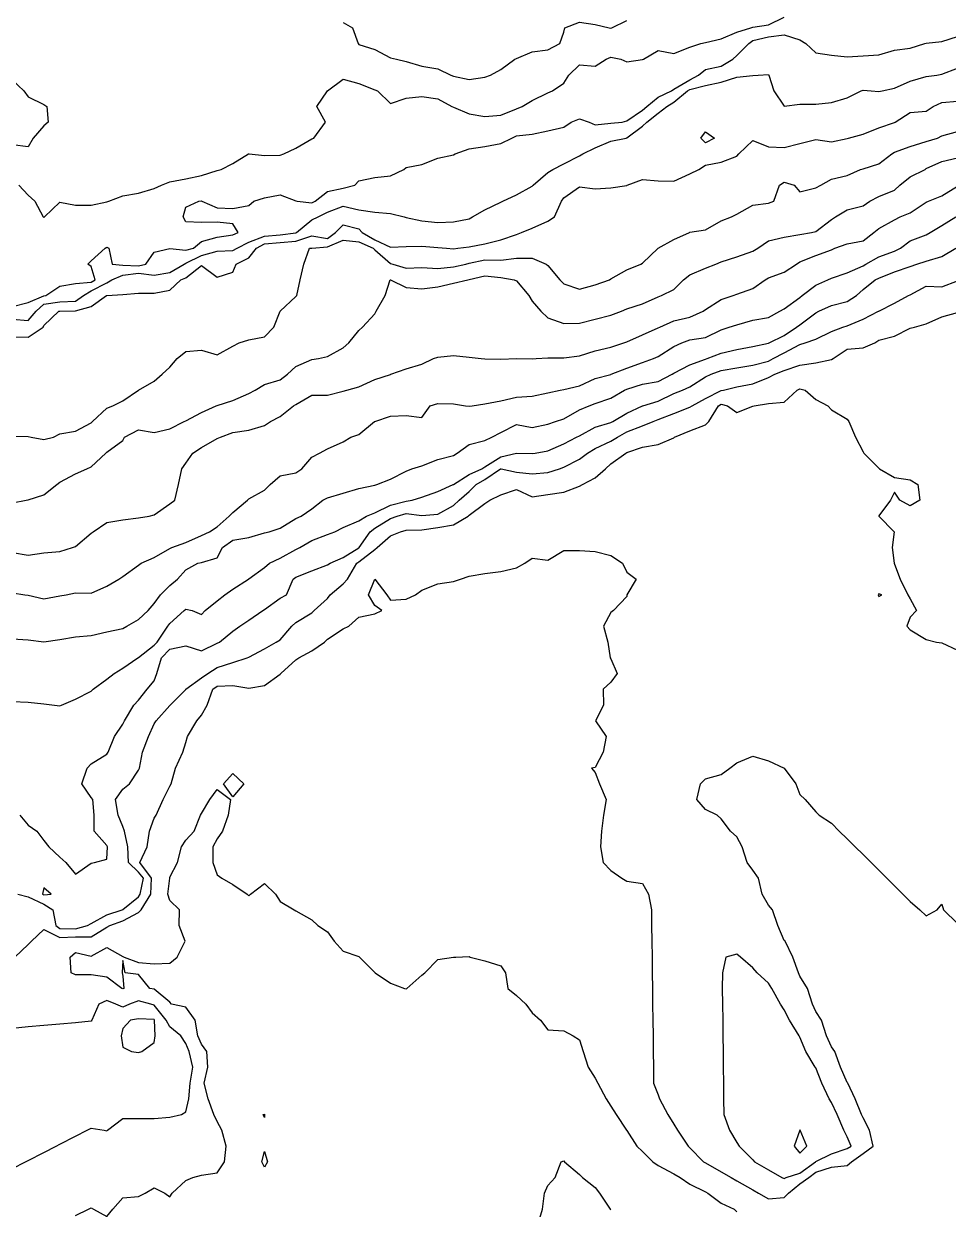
# Model space of a CAD drawing. Header units: metres. Extents: x 2681030 to 2681330, y 1246000 to 1246290.
# Drawn here: x 2681099.61 to 2681128.96, y 1246051.24 to 1246088.88 of the extents above; entities that cross this region are included whole.
import ezdxf

# ---------------------------------------------------------------- set-up
doc = ezdxf.new("R2010")
doc.units = ezdxf.units.M
doc.layers.add('BASIS_HOEHENLINIEN', color=8, linetype='Continuous')

msp = doc.modelspace()

# ---------------------------------------------------------------- linework, layer by layer
at = {"layer": 'BASIS_HOEHENLINIEN'}
for points in [[(2681099.456, 1246083.75, 438.5), (2681099.75, 1246083.442, 438.5), (2681099.961, 1246083.25, 438.5), (2681100.221, 1246082.75, 438.5), (2681100.25, 1246082.725, 438.5), (2681100.271, 1246082.75, 438.5), (2681100.75, 1246083.212, 438.5), (2681101.25, 1246083.119, 438.5), (2681101.75, 1246083.121, 438.5), (2681102.25, 1246083.23, 438.5), (2681102.307, 1246083.25, 438.5), (2681102.75, 1246083.421, 438.5), (2681103.25, 1246083.498, 438.5), (2681103.75, 1246083.646, 438.5), (2681103.984, 1246083.75, 438.5), (2681104.25, 1246083.866, 438.5), (2681104.75, 1246083.961, 438.5), (2681105.25, 1246084.061, 438.5), (2681105.75, 1246084.219, 438.5), (2681105.873, 1246084.25, 438.5), (2681106.25, 1246084.444, 438.5), (2681106.746, 1246084.75, 438.5), (2681106.75, 1246084.752, 438.5), (2681106.762, 1246084.75, 438.5), (2681107.25, 1246084.699, 438.5), (2681107.75, 1246084.704, 438.5), (2681107.869, 1246084.75, 438.5), (2681108.25, 1246084.933, 438.5), (2681108.75, 1246085.226, 438.5), (2681108.815, 1246085.25, 438.5), (2681109.193, 1246085.75, 438.5), (2681108.911, 1246086.25, 438.5), (2681109.25, 1246086.75, 438.5), (2681109.251, 1246086.75, 438.5), (2681109.75, 1246087.119, 438.5), (2681110.25, 1246086.978, 438.5), (2681110.75, 1246086.783, 438.5), (2681110.834, 1246086.75, 438.5), (2681111.25, 1246086.352, 438.5), (2681111.75, 1246086.522, 438.5), (2681112.25, 1246086.572, 438.5), (2681112.75, 1246086.493, 438.5), (2681113.201, 1246086.25, 438.5), (2681113.25, 1246086.229, 438.5), (2681113.75, 1246086.019, 438.5), (2681114.25, 1246085.931, 438.5), (2681114.75, 1246085.973, 438.5), (2681115.25, 1246086.178, 438.5), (2681115.429, 1246086.25, 438.5), (2681115.75, 1246086.442, 438.5), (2681116.25, 1246086.682, 438.5), (2681116.399, 1246086.75, 438.5), (2681116.75, 1246086.993, 438.5), (2681116.917, 1246087.25, 438.5), (2681117.25, 1246087.573, 438.5), (2681117.75, 1246087.53, 438.5), (2681118.092, 1246087.75, 438.5), (2681118.25, 1246087.823, 438.5), (2681118.568, 1246087.75, 438.5), (2681118.75, 1246087.669, 438.5), (2681119.25, 1246087.741, 438.5), (2681119.285, 1246087.75, 438.5), (2681119.75, 1246088.028, 438.5), (2681120.25, 1246087.935, 438.5), (2681120.75, 1246088.131, 438.5), (2681121.105, 1246088.25, 438.5), (2681121.25, 1246088.287, 438.5), (2681121.75, 1246088.397, 438.5), (2681122.25, 1246088.617, 438.5), (2681122.692, 1246088.75, 438.5), (2681122.75, 1246088.766, 438.5), (2681123.25, 1246088.843, 438.5), (2681123.75, 1246089.09, 438.5)], [(2681109.75, 1246088.92, 438), (2681110.049, 1246088.75, 438), (2681110.22, 1246088.25, 438), (2681110.25, 1246088.224, 438), (2681110.75, 1246088.063, 438), (2681111.25, 1246087.797, 438), (2681111.447, 1246087.75, 438), (2681111.75, 1246087.678, 438), (2681112.25, 1246087.529, 438), (2681112.75, 1246087.447, 438), (2681113.162, 1246087.25, 438), (2681113.25, 1246087.211, 438), (2681113.75, 1246087.112, 438), (2681114.25, 1246087.189, 438), (2681114.429, 1246087.25, 438), (2681114.75, 1246087.424, 438), (2681115.199, 1246087.75, 438), (2681115.25, 1246087.773, 438), (2681115.75, 1246087.987, 438), (2681116.25, 1246088.05, 438), (2681116.624, 1246088.25, 438), (2681116.75, 1246088.609, 438), (2681116.788, 1246088.75, 438), (2681117.25, 1246088.929, 438), (2681117.75, 1246088.854, 438), (2681118.192, 1246088.75, 438), (2681118.25, 1246088.735, 438), (2681118.281, 1246088.75, 438), (2681118.75, 1246088.986, 438)], [(2681099.25, 1246079.907, 439), (2681099.75, 1246080.028, 439), (2681100.25, 1246080.238, 439), (2681100.311, 1246080.25, 439), (2681100.75, 1246080.548, 439), (2681101.25, 1246080.634, 439), (2681101.75, 1246080.674, 439), (2681101.882, 1246080.75, 439), (2681101.75, 1246081.171, 439), (2681101.639, 1246081.25, 439), (2681101.75, 1246081.35, 439), (2681102.196, 1246081.75, 439), (2681102.25, 1246081.79, 439), (2681102.306, 1246081.75, 439), (2681102.413, 1246081.25, 439), (2681102.75, 1246081.211, 439), (2681103.25, 1246081.193, 439), (2681103.481, 1246081.25, 439), (2681103.75, 1246081.626, 439), (2681104.25, 1246081.741, 439), (2681104.75, 1246081.69, 439), (2681104.997, 1246081.75, 439), (2681105.25, 1246081.971, 439), (2681105.75, 1246082.103, 439), (2681106.25, 1246082.179, 439), (2681106.414, 1246082.25, 439), (2681106.25, 1246082.526, 439), (2681105.75, 1246082.581, 439), (2681105.25, 1246082.565, 439), (2681104.75, 1246082.586, 439), (2681104.67, 1246082.75, 439), (2681104.75, 1246083.061, 439), (2681105.168, 1246083.25, 439), (2681105.25, 1246083.253, 439), (2681105.266, 1246083.25, 439), (2681105.75, 1246083.033, 439), (2681106.25, 1246083.013, 439), (2681106.75, 1246083.111, 439), (2681106.912, 1246083.25, 439), (2681107.25, 1246083.355, 439), (2681107.75, 1246083.451, 439), (2681108.25, 1246083.257, 439), (2681108.286, 1246083.25, 439), (2681108.75, 1246083.194, 439), (2681108.856, 1246083.25, 439), (2681109.25, 1246083.553, 439), (2681109.75, 1246083.662, 439), (2681110.116, 1246083.75, 439), (2681110.25, 1246083.889, 439), (2681110.75, 1246083.996, 439), (2681111.25, 1246084.054, 439), (2681111.672, 1246084.25, 439), (2681111.75, 1246084.317, 439), (2681112.25, 1246084.408, 439), (2681112.75, 1246084.613, 439), (2681113.25, 1246084.719, 439), (2681113.301, 1246084.75, 439), (2681113.75, 1246084.912, 439), (2681114.25, 1246084.986, 439), (2681114.75, 1246085.078, 439), (2681115.105, 1246085.25, 439), (2681115.25, 1246085.316, 439), (2681115.75, 1246085.371, 439), (2681116.25, 1246085.484, 439), (2681116.75, 1246085.601, 439), (2681116.988, 1246085.75, 439), (2681117.25, 1246085.858, 439), (2681117.56, 1246085.75, 439), (2681117.75, 1246085.666, 439), (2681118.25, 1246085.721, 439), (2681118.607, 1246085.75, 439), (2681118.75, 1246085.796, 439), (2681119.25, 1246086.136, 439), (2681119.393, 1246086.25, 439), (2681119.75, 1246086.55, 439), (2681120.168, 1246086.75, 439), (2681120.25, 1246086.805, 439), (2681120.75, 1246087.095, 439), (2681121.031, 1246087.25, 439), (2681121.25, 1246087.429, 439), (2681121.75, 1246087.53, 439), (2681122.122, 1246087.75, 439), (2681122.25, 1246087.868, 439), (2681122.622, 1246088.25, 439), (2681122.75, 1246088.348, 439), (2681123.25, 1246088.466, 439), (2681123.75, 1246088.53, 439), (2681124.25, 1246088.374, 439), (2681124.437, 1246088.25, 439), (2681124.75, 1246087.956, 439), (2681125.25, 1246087.885, 439), (2681125.75, 1246087.834, 439), (2681126.25, 1246087.857, 439), (2681126.75, 1246087.891, 439), (2681127.25, 1246088.043, 439), (2681127.75, 1246088.101, 439), (2681128.21, 1246088.25, 439), (2681128.25, 1246088.264, 439), (2681128.75, 1246088.315, 439), (2681129.25, 1246088.472, 439)], [(2681099.25, 1246079.497, 439.5), (2681099.75, 1246079.455, 439.5), (2681100.001, 1246079.75, 439.5), (2681100.25, 1246079.972, 439.5), (2681100.75, 1246080.052, 439.5), (2681101.25, 1246080.073, 439.5), (2681101.507, 1246080.25, 439.5), (2681101.75, 1246080.4, 439.5), (2681102.25, 1246080.659, 439.5), (2681102.409, 1246080.75, 439.5), (2681102.75, 1246080.9, 439.5), (2681103.25, 1246080.96, 439.5), (2681103.75, 1246080.897, 439.5), (2681104.25, 1246080.978, 439.5), (2681104.705, 1246081.25, 439.5), (2681104.75, 1246081.282, 439.5), (2681105.25, 1246081.52, 439.5), (2681105.75, 1246081.659, 439.5), (2681106.25, 1246081.676, 439.5), (2681106.38, 1246081.75, 439.5), (2681106.75, 1246081.944, 439.5), (2681107.25, 1246082.14, 439.5), (2681107.75, 1246082.178, 439.5), (2681108.25, 1246082.242, 439.5), (2681108.27, 1246082.25, 439.5), (2681108.75, 1246082.658, 439.5), (2681108.952, 1246082.75, 439.5), (2681109.25, 1246082.893, 439.5), (2681109.75, 1246083.093, 439.5), (2681110.25, 1246082.968, 439.5), (2681110.75, 1246082.901, 439.5), (2681111.25, 1246082.853, 439.5), (2681111.688, 1246082.75, 439.5), (2681111.75, 1246082.724, 439.5), (2681112.25, 1246082.627, 439.5), (2681112.75, 1246082.566, 439.5), (2681113.25, 1246082.591, 439.5), (2681113.75, 1246082.688, 439.5), (2681113.857, 1246082.75, 439.5), (2681114.25, 1246082.974, 439.5), (2681114.75, 1246083.212, 439.5), (2681114.818, 1246083.25, 439.5), (2681115.25, 1246083.449, 439.5), (2681115.75, 1246083.718, 439.5), (2681115.776, 1246083.75, 439.5), (2681116.25, 1246084.157, 439.5), (2681116.402, 1246084.25, 439.5), (2681116.75, 1246084.436, 439.5), (2681117.25, 1246084.683, 439.5), (2681117.359, 1246084.75, 439.5), (2681117.75, 1246084.935, 439.5), (2681118.25, 1246085.154, 439.5), (2681118.735, 1246085.25, 439.5), (2681118.75, 1246085.253, 439.5), (2681119.25, 1246085.626, 439.5), (2681119.385, 1246085.75, 439.5), (2681119.75, 1246086.036, 439.5), (2681120.02, 1246086.25, 439.5), (2681120.25, 1246086.387, 439.5), (2681120.683, 1246086.75, 439.5), (2681120.75, 1246086.793, 439.5), (2681121.25, 1246086.918, 439.5), (2681121.75, 1246087.021, 439.5), (2681122.25, 1246087.184, 439.5), (2681122.75, 1246087.233, 439.5), (2681122.926, 1246087.25, 439.5), (2681123.25, 1246087.271, 439.5), (2681123.266, 1246087.25, 439.5), (2681123.415, 1246086.75, 439.5), (2681123.75, 1246086.262, 439.5), (2681124.25, 1246086.322, 439.5), (2681124.75, 1246086.326, 439.5), (2681125.25, 1246086.377, 439.5), (2681125.75, 1246086.527, 439.5), (2681126.187, 1246086.75, 439.5), (2681126.25, 1246086.768, 439.5), (2681126.504, 1246086.75, 439.5), (2681126.75, 1246086.726, 439.5), (2681126.863, 1246086.75, 439.5), (2681127.25, 1246086.836, 439.5), (2681127.75, 1246087.055, 439.5), (2681128.25, 1246087.2, 439.5), (2681128.59, 1246087.25, 439.5), (2681128.75, 1246087.278, 439.5), (2681129.25, 1246087.467, 439.5)], [(2681099.25, 1246087.085, 438.5), (2681099.616, 1246086.75, 438.5), (2681099.75, 1246086.561, 438.5), (2681100.25, 1246086.321, 438.5), (2681100.341, 1246086.25, 438.5), (2681100.38, 1246085.75, 438.5), (2681100.25, 1246085.638, 438.5), (2681099.907, 1246085.25, 438.5), (2681099.75, 1246084.973, 438.5), (2681099.25, 1246085.038, 438.5)], [(2681099.25, 1246078.942, 440), (2681099.75, 1246078.932, 440), (2681100.227, 1246079.25, 440), (2681100.25, 1246079.303, 440), (2681100.719, 1246079.75, 440), (2681100.75, 1246079.753, 440), (2681101.25, 1246079.767, 440), (2681101.75, 1246079.898, 440), (2681102.234, 1246080.25, 440), (2681102.25, 1246080.256, 440), (2681102.75, 1246080.283, 440), (2681103.25, 1246080.329, 440), (2681103.75, 1246080.322, 440), (2681104.25, 1246080.418, 440), (2681104.6, 1246080.75, 440), (2681104.75, 1246080.818, 440), (2681105.25, 1246081.201, 440), (2681105.75, 1246080.836, 440), (2681106.25, 1246080.993, 440), (2681106.35, 1246081.25, 440), (2681106.75, 1246081.448, 440), (2681106.994, 1246081.75, 440), (2681107.25, 1246081.893, 440), (2681107.75, 1246081.93, 440), (2681108.25, 1246081.981, 440), (2681108.75, 1246082.144, 440), (2681109.25, 1246082.063, 440), (2681109.503, 1246082.25, 440), (2681109.75, 1246082.496, 440), (2681110.25, 1246082.366, 440), (2681110.357, 1246082.25, 440), (2681110.75, 1246082.022, 440), (2681111.25, 1246081.79, 440), (2681111.75, 1246081.811, 440), (2681112.25, 1246081.82, 440), (2681112.75, 1246081.775, 440), (2681113.026, 1246081.75, 440), (2681113.25, 1246081.733, 440), (2681113.384, 1246081.75, 440), (2681113.75, 1246081.794, 440), (2681114.25, 1246081.897, 440), (2681114.75, 1246082.018, 440), (2681115.25, 1246082.185, 440), (2681115.412, 1246082.25, 440), (2681115.75, 1246082.392, 440), (2681116.25, 1246082.607, 440), (2681116.455, 1246082.75, 440), (2681116.681, 1246083.25, 440), (2681116.75, 1246083.355, 440), (2681117.25, 1246083.701, 440), (2681117.75, 1246083.635, 440), (2681118.25, 1246083.67, 440), (2681118.75, 1246083.746, 440), (2681118.764, 1246083.75, 440), (2681119.25, 1246083.937, 440), (2681119.75, 1246083.894, 440), (2681120.25, 1246083.88, 440), (2681120.75, 1246084.117, 440), (2681121.035, 1246084.25, 440), (2681121.25, 1246084.394, 440), (2681121.75, 1246084.484, 440), (2681122.25, 1246084.674, 440), (2681122.309, 1246084.75, 440), (2681122.75, 1246085.168, 440), (2681123.25, 1246084.97, 440), (2681123.75, 1246084.951, 440), (2681124.25, 1246085.08, 440), (2681124.75, 1246085.209, 440), (2681125.25, 1246085.131, 440), (2681125.75, 1246085.24, 440), (2681125.787, 1246085.25, 440), (2681126.25, 1246085.377, 440), (2681126.75, 1246085.573, 440), (2681127.25, 1246085.745, 440), (2681127.272, 1246085.75, 440), (2681127.75, 1246086.065, 440), (2681128.25, 1246086.1, 440), (2681128.476, 1246086.25, 440), (2681128.75, 1246086.384, 440), (2681129.25, 1246086.424, 440)], [(2681099.25, 1246075.79, 440.5), (2681099.75, 1246075.779, 440.5), (2681099.842, 1246075.75, 440.5), (2681100.25, 1246075.684, 440.5), (2681100.554, 1246075.75, 440.5), (2681100.75, 1246075.858, 440.5), (2681101.25, 1246075.949, 440.5), (2681101.75, 1246076.214, 440.5), (2681101.787, 1246076.25, 440.5), (2681102.25, 1246076.68, 440.5), (2681102.435, 1246076.75, 440.5), (2681102.75, 1246076.911, 440.5), (2681103.25, 1246077.246, 440.5), (2681103.257, 1246077.25, 440.5), (2681103.75, 1246077.533, 440.5), (2681104.007, 1246077.75, 440.5), (2681104.25, 1246077.98, 440.5), (2681104.477, 1246078.25, 440.5), (2681104.75, 1246078.472, 440.5), (2681105.25, 1246078.512, 440.5), (2681105.75, 1246078.37, 440.5), (2681106.25, 1246078.648, 440.5), (2681106.446, 1246078.75, 440.5), (2681106.75, 1246078.843, 440.5), (2681107.25, 1246078.938, 440.5), (2681107.543, 1246079.25, 440.5), (2681107.744, 1246079.75, 440.5), (2681107.75, 1246079.758, 440.5), (2681108.25, 1246080.217, 440.5), (2681108.275, 1246080.25, 440.5), (2681108.379, 1246080.75, 440.5), (2681108.498, 1246081.25, 440.5), (2681108.679, 1246081.75, 440.5), (2681108.75, 1246081.757, 440.5), (2681109.25, 1246081.796, 440.5), (2681109.75, 1246082.008, 440.5), (2681110.25, 1246081.955, 440.5), (2681110.706, 1246081.75, 440.5), (2681110.75, 1246081.704, 440.5), (2681111.25, 1246081.267, 440.5), (2681111.322, 1246081.25, 440.5), (2681111.75, 1246081.125, 440.5), (2681112.25, 1246081.142, 440.5), (2681112.75, 1246081.106, 440.5), (2681113.25, 1246081.158, 440.5), (2681113.639, 1246081.25, 440.5), (2681113.75, 1246081.276, 440.5), (2681114.25, 1246081.389, 440.5), (2681114.75, 1246081.378, 440.5), (2681115.25, 1246081.441, 440.5), (2681115.75, 1246081.442, 440.5), (2681116.188, 1246081.25, 440.5), (2681116.25, 1246081.207, 440.5), (2681116.627, 1246080.75, 440.5), (2681116.75, 1246080.623, 440.5), (2681117.25, 1246080.449, 440.5), (2681117.75, 1246080.591, 440.5), (2681118.199, 1246080.75, 440.5), (2681118.25, 1246080.776, 440.5), (2681118.75, 1246081.063, 440.5), (2681119.2, 1246081.25, 440.5), (2681119.25, 1246081.283, 440.5), (2681119.744, 1246081.75, 440.5), (2681119.75, 1246081.753, 440.5), (2681120.25, 1246082.033, 440.5), (2681120.741, 1246082.25, 440.5), (2681120.75, 1246082.262, 440.5), (2681121.25, 1246082.342, 440.5), (2681121.75, 1246082.627, 440.5), (2681122.076, 1246082.75, 440.5), (2681122.25, 1246082.836, 440.5), (2681122.75, 1246083.117, 440.5), (2681123.25, 1246083.186, 440.5), (2681123.42, 1246083.25, 440.5), (2681123.602, 1246083.75, 440.5), (2681123.75, 1246083.855, 440.5), (2681124.063, 1246083.75, 440.5), (2681124.25, 1246083.544, 440.5), (2681124.75, 1246083.672, 440.5), (2681124.912, 1246083.75, 440.5), (2681125.25, 1246083.944, 440.5), (2681125.75, 1246084.064, 440.5), (2681126.169, 1246084.25, 440.5), (2681126.25, 1246084.274, 440.5), (2681126.75, 1246084.435, 440.5), (2681127.167, 1246084.75, 440.5), (2681127.25, 1246084.801, 440.5), (2681127.75, 1246084.98, 440.5), (2681128.25, 1246085.143, 440.5), (2681128.616, 1246085.25, 440.5), (2681128.75, 1246085.318, 440.5), (2681129.25, 1246085.46, 440.5)], [(2681121.536, 1246085.25, 440), (2681121.25, 1246085.103, 440), (2681121.104, 1246085.25, 440), (2681121.25, 1246085.443, 440), (2681121.536, 1246085.25, 440)], [(2681099.25, 1246073.668, 441), (2681099.683, 1246073.75, 441), (2681099.75, 1246073.765, 441), (2681100.25, 1246073.924, 441), (2681100.655, 1246074.25, 441), (2681100.75, 1246074.33, 441), (2681101.25, 1246074.587, 441), (2681101.612, 1246074.75, 441), (2681101.75, 1246074.81, 441), (2681102.217, 1246075.25, 441), (2681102.25, 1246075.283, 441), (2681102.75, 1246075.648, 441), (2681102.811, 1246075.75, 441), (2681103.25, 1246075.986, 441), (2681103.75, 1246075.9, 441), (2681104.25, 1246076.018, 441), (2681104.699, 1246076.25, 441), (2681104.75, 1246076.275, 441), (2681105.25, 1246076.535, 441), (2681105.715, 1246076.75, 441), (2681105.75, 1246076.763, 441), (2681106.25, 1246076.919, 441), (2681106.75, 1246077.143, 441), (2681106.952, 1246077.25, 441), (2681107.25, 1246077.422, 441), (2681107.75, 1246077.578, 441), (2681107.978, 1246077.75, 441), (2681108.25, 1246077.999, 441), (2681108.75, 1246078.221, 441), (2681108.966, 1246078.25, 441), (2681109.25, 1246078.311, 441), (2681109.75, 1246078.595, 441), (2681109.929, 1246078.75, 441), (2681110.25, 1246079.138, 441), (2681110.366, 1246079.25, 441), (2681110.75, 1246079.667, 441), (2681110.798, 1246079.75, 441), (2681111.086, 1246080.25, 441), (2681111.244, 1246080.75, 441), (2681111.25, 1246080.751, 441), (2681111.252, 1246080.75, 441), (2681111.75, 1246080.501, 441), (2681112.25, 1246080.464, 441), (2681112.75, 1246080.524, 441), (2681113.25, 1246080.639, 441), (2681113.702, 1246080.75, 441), (2681113.75, 1246080.761, 441), (2681114.25, 1246080.879, 441), (2681114.75, 1246080.824, 441), (2681115.172, 1246080.75, 441), (2681115.25, 1246080.713, 441), (2681115.639, 1246080.25, 441), (2681115.75, 1246080.074, 441), (2681116.019, 1246079.75, 441), (2681116.25, 1246079.541, 441), (2681116.75, 1246079.358, 441), (2681117.25, 1246079.378, 441), (2681117.75, 1246079.501, 441), (2681118.25, 1246079.633, 441), (2681118.584, 1246079.75, 441), (2681118.75, 1246079.825, 441), (2681119.25, 1246079.989, 441), (2681119.75, 1246080.213, 441), (2681119.854, 1246080.25, 441), (2681120.25, 1246080.446, 441), (2681120.554, 1246080.75, 441), (2681120.75, 1246080.911, 441), (2681121.25, 1246081.118, 441), (2681121.58, 1246081.25, 441), (2681121.75, 1246081.324, 441), (2681122.25, 1246081.475, 441), (2681122.75, 1246081.662, 441), (2681122.91, 1246081.75, 441), (2681123.25, 1246081.987, 441), (2681123.75, 1246082.1, 441), (2681124.25, 1246082.186, 441), (2681124.62, 1246082.25, 441), (2681124.75, 1246082.284, 441), (2681125.25, 1246082.667, 441), (2681125.38, 1246082.75, 441), (2681125.75, 1246082.972, 441), (2681126.25, 1246083.1, 441), (2681126.466, 1246083.25, 441), (2681126.75, 1246083.391, 441), (2681127.25, 1246083.591, 441), (2681127.423, 1246083.75, 441), (2681127.75, 1246084.018, 441), (2681128.22, 1246084.25, 441), (2681128.25, 1246084.282, 441), (2681128.75, 1246084.508, 441), (2681129.25, 1246084.627, 441)], [(2681099.25, 1246072.088, 441.5), (2681099.75, 1246072.006, 441.5), (2681100.25, 1246072.079, 441.5), (2681100.75, 1246072.122, 441.5), (2681101.155, 1246072.25, 441.5), (2681101.25, 1246072.288, 441.5), (2681101.75, 1246072.705, 441.5), (2681101.818, 1246072.75, 441.5), (2681102.25, 1246073.047, 441.5), (2681102.75, 1246073.127, 441.5), (2681103.25, 1246073.192, 441.5), (2681103.595, 1246073.25, 441.5), (2681103.75, 1246073.29, 441.5), (2681104.25, 1246073.64, 441.5), (2681104.401, 1246073.75, 441.5), (2681104.523, 1246074.25, 441.5), (2681104.628, 1246074.75, 441.5), (2681104.75, 1246074.927, 441.5), (2681104.974, 1246075.25, 441.5), (2681105.25, 1246075.429, 441.5), (2681105.75, 1246075.707, 441.5), (2681105.857, 1246075.75, 441.5), (2681106.25, 1246075.901, 441.5), (2681106.75, 1246075.976, 441.5), (2681107.25, 1246076.12, 441.5), (2681107.445, 1246076.25, 441.5), (2681107.75, 1246076.408, 441.5), (2681108.176, 1246076.75, 441.5), (2681108.25, 1246076.792, 441.5), (2681108.75, 1246077.086, 441.5), (2681109.25, 1246077.086, 441.5), (2681109.75, 1246077.219, 441.5), (2681109.866, 1246077.25, 441.5), (2681110.25, 1246077.348, 441.5), (2681110.75, 1246077.586, 441.5), (2681111.25, 1246077.748, 441.5), (2681111.259, 1246077.75, 441.5), (2681111.75, 1246077.919, 441.5), (2681112.25, 1246078.074, 441.5), (2681112.616, 1246078.25, 441.5), (2681112.75, 1246078.297, 441.5), (2681113.25, 1246078.352, 441.5), (2681113.75, 1246078.296, 441.5), (2681114.131, 1246078.25, 441.5), (2681114.25, 1246078.239, 441.5), (2681114.75, 1246078.23, 441.5), (2681115.25, 1246078.249, 441.5), (2681115.75, 1246078.239, 441.5), (2681115.878, 1246078.25, 441.5), (2681116.25, 1246078.277, 441.5), (2681116.75, 1246078.272, 441.5), (2681117.25, 1246078.338, 441.5), (2681117.75, 1246078.495, 441.5), (2681118.25, 1246078.612, 441.5), (2681118.661, 1246078.75, 441.5), (2681118.75, 1246078.783, 441.5), (2681119.25, 1246079, 441.5), (2681119.75, 1246079.226, 441.5), (2681119.803, 1246079.25, 441.5), (2681120.25, 1246079.446, 441.5), (2681120.75, 1246079.568, 441.5), (2681121.176, 1246079.75, 441.5), (2681121.25, 1246079.806, 441.5), (2681121.75, 1246080.126, 441.5), (2681122.127, 1246080.25, 441.5), (2681122.25, 1246080.299, 441.5), (2681122.75, 1246080.474, 441.5), (2681123.142, 1246080.75, 441.5), (2681123.25, 1246080.811, 441.5), (2681123.75, 1246080.993, 441.5), (2681124.138, 1246081.25, 441.5), (2681124.25, 1246081.318, 441.5), (2681124.75, 1246081.52, 441.5), (2681125.25, 1246081.706, 441.5), (2681125.357, 1246081.75, 441.5), (2681125.75, 1246081.889, 441.5), (2681126.25, 1246081.987, 441.5), (2681126.592, 1246082.25, 441.5), (2681126.75, 1246082.377, 441.5), (2681127.25, 1246082.659, 441.5), (2681127.427, 1246082.75, 441.5), (2681127.75, 1246082.875, 441.5), (2681128.25, 1246083.212, 441.5), (2681128.327, 1246083.25, 441.5), (2681128.75, 1246083.419, 441.5), (2681129.25, 1246083.725, 441.5)], [(2681099.25, 1246070.814, 442), (2681099.643, 1246070.75, 442), (2681099.75, 1246070.735, 442), (2681100.25, 1246070.62, 442), (2681100.75, 1246070.712, 442), (2681100.956, 1246070.75, 442), (2681101.25, 1246070.813, 442), (2681101.75, 1246070.802, 442), (2681102.25, 1246071.023, 442), (2681102.63, 1246071.25, 442), (2681102.75, 1246071.328, 442), (2681103.25, 1246071.695, 442), (2681103.341, 1246071.75, 442), (2681103.75, 1246071.936, 442), (2681104.25, 1246072.222, 442), (2681104.314, 1246072.25, 442), (2681104.75, 1246072.411, 442), (2681105.25, 1246072.629, 442), (2681105.506, 1246072.75, 442), (2681105.75, 1246072.912, 442), (2681106.13, 1246073.25, 442), (2681106.25, 1246073.361, 442), (2681106.713, 1246073.75, 442), (2681106.75, 1246073.799, 442), (2681107.25, 1246074.071, 442), (2681107.431, 1246074.25, 442), (2681107.75, 1246074.527, 442), (2681108.25, 1246074.625, 442), (2681108.439, 1246074.75, 442), (2681108.75, 1246075.116, 442), (2681108.996, 1246075.25, 442), (2681109.25, 1246075.388, 442), (2681109.75, 1246075.609, 442), (2681109.995, 1246075.75, 442), (2681110.25, 1246075.844, 442), (2681110.744, 1246076.25, 442), (2681110.75, 1246076.255, 442), (2681111.25, 1246076.419, 442), (2681111.75, 1246076.445, 442), (2681112.25, 1246076.375, 442), (2681112.513, 1246076.75, 442), (2681112.75, 1246076.824, 442), (2681113.25, 1246076.815, 442), (2681113.635, 1246076.75, 442), (2681113.75, 1246076.734, 442), (2681113.84, 1246076.75, 442), (2681114.25, 1246076.818, 442), (2681114.75, 1246076.908, 442), (2681115.25, 1246077.029, 442), (2681115.75, 1246077.056, 442), (2681116.25, 1246077.159, 442), (2681116.639, 1246077.25, 442), (2681116.75, 1246077.272, 442), (2681117.25, 1246077.385, 442), (2681117.75, 1246077.614, 442), (2681118.25, 1246077.746, 442), (2681118.261, 1246077.75, 442), (2681118.75, 1246077.949, 442), (2681119.25, 1246078.123, 442), (2681119.603, 1246078.25, 442), (2681119.75, 1246078.318, 442), (2681120.25, 1246078.634, 442), (2681120.496, 1246078.75, 442), (2681120.75, 1246078.846, 442), (2681121.25, 1246078.918, 442), (2681121.75, 1246079.165, 442), (2681122.005, 1246079.25, 442), (2681122.25, 1246079.321, 442), (2681122.75, 1246079.472, 442), (2681123.25, 1246079.557, 442), (2681123.607, 1246079.75, 442), (2681123.75, 1246079.834, 442), (2681124.25, 1246080.186, 442), (2681124.32, 1246080.25, 442), (2681124.75, 1246080.577, 442), (2681125.13, 1246080.75, 442), (2681125.25, 1246080.801, 442), (2681125.75, 1246080.968, 442), (2681126.25, 1246081.199, 442), (2681126.345, 1246081.25, 442), (2681126.75, 1246081.48, 442), (2681127.25, 1246081.66, 442), (2681127.435, 1246081.75, 442), (2681127.75, 1246081.984, 442), (2681128.25, 1246082.178, 442), (2681128.387, 1246082.25, 442), (2681128.75, 1246082.471, 442), (2681129.193, 1246082.75, 442)], [(2681099.25, 1246069.355, 442.5), (2681099.75, 1246069.323, 442.5), (2681100.25, 1246069.255, 442.5), (2681100.75, 1246069.329, 442.5), (2681101.25, 1246069.42, 442.5), (2681101.75, 1246069.458, 442.5), (2681102.25, 1246069.579, 442.5), (2681102.75, 1246069.677, 442.5), (2681102.884, 1246069.75, 442.5), (2681103.25, 1246069.971, 442.5), (2681103.56, 1246070.25, 442.5), (2681103.75, 1246070.476, 442.5), (2681103.948, 1246070.75, 442.5), (2681104.25, 1246071.05, 442.5), (2681104.493, 1246071.25, 442.5), (2681104.75, 1246071.54, 442.5), (2681105.135, 1246071.75, 442.5), (2681105.25, 1246071.776, 442.5), (2681105.75, 1246071.925, 442.5), (2681105.92, 1246072.25, 442.5), (2681106.25, 1246072.481, 442.5), (2681106.75, 1246072.57, 442.5), (2681107.25, 1246072.713, 442.5), (2681107.4, 1246072.75, 442.5), (2681107.75, 1246072.866, 442.5), (2681108.25, 1246073.172, 442.5), (2681108.414, 1246073.25, 442.5), (2681108.75, 1246073.481, 442.5), (2681109.102, 1246073.75, 442.5), (2681109.25, 1246073.831, 442.5), (2681109.75, 1246073.981, 442.5), (2681110.25, 1246074.127, 442.5), (2681110.75, 1246074.23, 442.5), (2681110.816, 1246074.25, 442.5), (2681111.25, 1246074.421, 442.5), (2681111.75, 1246074.678, 442.5), (2681111.933, 1246074.75, 442.5), (2681112.25, 1246074.847, 442.5), (2681112.75, 1246075.042, 442.5), (2681113.25, 1246075.173, 442.5), (2681113.366, 1246075.25, 442.5), (2681113.75, 1246075.526, 442.5), (2681114.25, 1246075.645, 442.5), (2681114.466, 1246075.75, 442.5), (2681114.75, 1246075.903, 442.5), (2681115.25, 1246076.158, 442.5), (2681115.75, 1246076.057, 442.5), (2681116.25, 1246076.169, 442.5), (2681116.49, 1246076.25, 442.5), (2681116.75, 1246076.333, 442.5), (2681117.25, 1246076.618, 442.5), (2681117.559, 1246076.75, 442.5), (2681117.75, 1246076.825, 442.5), (2681118.25, 1246076.991, 442.5), (2681118.683, 1246077.25, 442.5), (2681118.75, 1246077.282, 442.5), (2681119.25, 1246077.438, 442.5), (2681119.75, 1246077.519, 442.5), (2681120.193, 1246077.75, 442.5), (2681120.25, 1246077.782, 442.5), (2681120.75, 1246078.055, 442.5), (2681121.25, 1246078.229, 442.5), (2681121.306, 1246078.25, 442.5), (2681121.75, 1246078.422, 442.5), (2681122.25, 1246078.533, 442.5), (2681122.75, 1246078.629, 442.5), (2681123.25, 1246078.743, 442.5), (2681123.269, 1246078.75, 442.5), (2681123.75, 1246078.98, 442.5), (2681124.139, 1246079.25, 442.5), (2681124.25, 1246079.325, 442.5), (2681124.75, 1246079.7, 442.5), (2681124.851, 1246079.75, 442.5), (2681125.25, 1246079.938, 442.5), (2681125.75, 1246080.064, 442.5), (2681126.044, 1246080.25, 442.5), (2681126.25, 1246080.438, 442.5), (2681126.64, 1246080.75, 442.5), (2681126.75, 1246080.801, 442.5), (2681127.25, 1246081.004, 442.5), (2681127.75, 1246081.175, 442.5), (2681127.956, 1246081.25, 442.5), (2681128.25, 1246081.342, 442.5), (2681128.75, 1246081.489, 442.5), (2681129.194, 1246081.75, 442.5)], [(2681099.25, 1246067.363, 443), (2681099.75, 1246067.341, 443), (2681100.25, 1246067.292, 443), (2681100.59, 1246067.25, 443), (2681100.75, 1246067.226, 443), (2681100.809, 1246067.25, 443), (2681101.25, 1246067.436, 443), (2681101.75, 1246067.687, 443), (2681101.81, 1246067.75, 443), (2681102.25, 1246068.076, 443), (2681102.476, 1246068.25, 443), (2681102.75, 1246068.423, 443), (2681103.227, 1246068.75, 443), (2681103.25, 1246068.763, 443), (2681103.75, 1246069.154, 443), (2681103.841, 1246069.25, 443), (2681104.184, 1246069.75, 443), (2681104.25, 1246069.837, 443), (2681104.7, 1246070.25, 443), (2681104.75, 1246070.292, 443), (2681104.959, 1246070.25, 443), (2681105.25, 1246070.121, 443), (2681105.369, 1246070.25, 443), (2681105.75, 1246070.555, 443), (2681105.992, 1246070.75, 443), (2681106.25, 1246070.933, 443), (2681106.746, 1246071.25, 443), (2681106.75, 1246071.253, 443), (2681107.25, 1246071.616, 443), (2681107.415, 1246071.75, 443), (2681107.75, 1246071.908, 443), (2681108.25, 1246072.192, 443), (2681108.369, 1246072.25, 443), (2681108.75, 1246072.477, 443), (2681109.25, 1246072.661, 443), (2681109.489, 1246072.75, 443), (2681109.75, 1246072.888, 443), (2681110.25, 1246073.097, 443), (2681110.492, 1246073.25, 443), (2681110.75, 1246073.351, 443), (2681111.25, 1246073.592, 443), (2681111.75, 1246073.722, 443), (2681111.937, 1246073.75, 443), (2681112.25, 1246073.848, 443), (2681112.75, 1246074.034, 443), (2681113.242, 1246074.25, 443), (2681113.25, 1246074.253, 443), (2681113.75, 1246074.567, 443), (2681114.148, 1246074.75, 443), (2681114.25, 1246074.816, 443), (2681114.75, 1246075.13, 443), (2681115.25, 1246075.247, 443), (2681115.75, 1246075.237, 443), (2681115.843, 1246075.25, 443), (2681116.25, 1246075.319, 443), (2681116.75, 1246075.541, 443), (2681117.151, 1246075.75, 443), (2681117.25, 1246075.801, 443), (2681117.75, 1246076.071, 443), (2681118.25, 1246076.219, 443), (2681118.307, 1246076.25, 443), (2681118.75, 1246076.519, 443), (2681119.25, 1246076.746, 443), (2681119.261, 1246076.75, 443), (2681119.75, 1246076.9, 443), (2681120.25, 1246077.137, 443), (2681120.523, 1246077.25, 443), (2681120.75, 1246077.353, 443), (2681121.25, 1246077.665, 443), (2681121.431, 1246077.75, 443), (2681121.75, 1246077.866, 443), (2681122.25, 1246077.954, 443), (2681122.75, 1246078.039, 443), (2681123.25, 1246078.165, 443), (2681123.4, 1246078.25, 443), (2681123.75, 1246078.435, 443), (2681124.25, 1246078.699, 443), (2681124.416, 1246078.75, 443), (2681124.75, 1246078.865, 443), (2681125.25, 1246079.109, 443), (2681125.608, 1246079.25, 443), (2681125.75, 1246079.294, 443), (2681126.25, 1246079.498, 443), (2681126.746, 1246079.75, 443), (2681126.75, 1246079.752, 443), (2681127.25, 1246080.009, 443), (2681127.696, 1246080.25, 443), (2681127.75, 1246080.272, 443), (2681128.25, 1246080.549, 443), (2681128.75, 1246080.527, 443), (2681129.25, 1246080.72, 443)], [(2681099.483, 1246063.75, 443.5), (2681099.75, 1246063.434, 443.5), (2681100.03, 1246063.25, 443.5), (2681100.25, 1246062.946, 443.5), (2681100.409, 1246062.75, 443.5), (2681100.75, 1246062.421, 443.5), (2681100.949, 1246062.25, 443.5), (2681101.25, 1246061.879, 443.5), (2681101.75, 1246062.23, 443.5), (2681101.852, 1246062.25, 443.5), (2681102.25, 1246062.357, 443.5), (2681102.266, 1246062.75, 443.5), (2681102.25, 1246062.786, 443.5), (2681101.846, 1246063.25, 443.5), (2681101.84, 1246063.75, 443.5), (2681101.802, 1246064.25, 443.5), (2681101.75, 1246064.315, 443.5), (2681101.45, 1246064.75, 443.5), (2681101.628, 1246065.25, 443.5), (2681101.75, 1246065.386, 443.5), (2681102.25, 1246065.695, 443.5), (2681102.294, 1246065.75, 443.5), (2681102.489, 1246066.25, 443.5), (2681102.75, 1246066.647, 443.5), (2681102.81, 1246066.75, 443.5), (2681103.109, 1246067.25, 443.5), (2681103.25, 1246067.407, 443.5), (2681103.528, 1246067.75, 443.5), (2681103.75, 1246068.019, 443.5), (2681103.837, 1246068.25, 443.5), (2681103.986, 1246068.75, 443.5), (2681104.25, 1246069.028, 443.5), (2681104.75, 1246069.128, 443.5), (2681105.25, 1246068.97, 443.5), (2681105.75, 1246069.215, 443.5), (2681105.821, 1246069.25, 443.5), (2681106.25, 1246069.599, 443.5), (2681106.473, 1246069.75, 443.5), (2681106.75, 1246069.948, 443.5), (2681107.197, 1246070.25, 443.5), (2681107.25, 1246070.283, 443.5), (2681107.75, 1246070.643, 443.5), (2681107.954, 1246070.75, 443.5), (2681108.165, 1246071.25, 443.5), (2681108.25, 1246071.315, 443.5), (2681108.75, 1246071.513, 443.5), (2681109.25, 1246071.703, 443.5), (2681109.34, 1246071.75, 443.5), (2681109.75, 1246071.931, 443.5), (2681110.25, 1246072.245, 443.5), (2681110.256, 1246072.25, 443.5), (2681110.609, 1246072.75, 443.5), (2681110.75, 1246072.87, 443.5), (2681111.25, 1246073.17, 443.5), (2681111.465, 1246073.25, 443.5), (2681111.75, 1246073.333, 443.5), (2681112.25, 1246073.271, 443.5), (2681112.75, 1246073.311, 443.5), (2681113.25, 1246073.59, 443.5), (2681113.426, 1246073.75, 443.5), (2681113.75, 1246074.031, 443.5), (2681113.976, 1246074.25, 443.5), (2681114.25, 1246074.408, 443.5), (2681114.747, 1246074.75, 443.5), (2681114.75, 1246074.752, 443.5), (2681114.762, 1246074.75, 443.5), (2681115.25, 1246074.644, 443.5), (2681115.75, 1246074.59, 443.5), (2681116.25, 1246074.628, 443.5), (2681116.611, 1246074.75, 443.5), (2681116.75, 1246074.797, 443.5), (2681117.25, 1246075.058, 443.5), (2681117.51, 1246075.25, 443.5), (2681117.75, 1246075.399, 443.5), (2681118.25, 1246075.626, 443.5), (2681118.456, 1246075.75, 443.5), (2681118.75, 1246075.926, 443.5), (2681119.25, 1246076.116, 443.5), (2681119.589, 1246076.25, 443.5), (2681119.75, 1246076.311, 443.5), (2681120.25, 1246076.501, 443.5), (2681120.75, 1246076.704, 443.5), (2681120.828, 1246076.75, 443.5), (2681121.25, 1246076.978, 443.5), (2681121.75, 1246077.239, 443.5), (2681121.821, 1246077.25, 443.5), (2681122.25, 1246077.352, 443.5), (2681122.75, 1246077.449, 443.5), (2681123.25, 1246077.651, 443.5), (2681123.452, 1246077.75, 443.5), (2681123.75, 1246077.875, 443.5), (2681124.25, 1246078.04, 443.5), (2681124.75, 1246078.113, 443.5), (2681125.25, 1246078.222, 443.5), (2681125.3, 1246078.25, 443.5), (2681125.75, 1246078.551, 443.5), (2681126.25, 1246078.595, 443.5), (2681126.622, 1246078.75, 443.5), (2681126.75, 1246078.832, 443.5), (2681127.25, 1246078.963, 443.5), (2681127.75, 1246079.219, 443.5), (2681127.884, 1246079.25, 443.5), (2681128.25, 1246079.349, 443.5), (2681128.75, 1246079.579, 443.5), (2681129.25, 1246079.71, 443.5)], [(2681099.425, 1246061.25, 444), (2681099.75, 1246061.162, 444), (2681100.25, 1246060.933, 444), (2681100.532, 1246060.75, 444), (2681100.624, 1246060.25, 444), (2681100.75, 1246060.158, 444), (2681101.25, 1246060.147, 444), (2681101.634, 1246060.25, 444), (2681101.75, 1246060.316, 444), (2681102.25, 1246060.585, 444), (2681102.736, 1246060.75, 444), (2681102.75, 1246060.757, 444), (2681103.25, 1246061.161, 444), (2681103.31, 1246061.25, 444), (2681103.407, 1246061.75, 444), (2681103.25, 1246061.947, 444), (2681102.931, 1246062.25, 444), (2681102.91, 1246062.75, 444), (2681102.808, 1246063.25, 444), (2681102.75, 1246063.391, 444), (2681102.61, 1246063.75, 444), (2681102.527, 1246064.25, 444), (2681102.75, 1246064.574, 444), (2681102.967, 1246064.75, 444), (2681103.25, 1246065.178, 444), (2681103.285, 1246065.25, 444), (2681103.384, 1246065.75, 444), (2681103.568, 1246066.25, 444), (2681103.75, 1246066.658, 444), (2681103.81, 1246066.75, 444), (2681104.25, 1246067.237, 444), (2681104.261, 1246067.25, 444), (2681104.75, 1246067.746, 444), (2681104.754, 1246067.75, 444), (2681105.25, 1246068.111, 444), (2681105.458, 1246068.25, 444), (2681105.75, 1246068.44, 444), (2681106.25, 1246068.604, 444), (2681106.701, 1246068.75, 444), (2681106.75, 1246068.773, 444), (2681107.25, 1246069.033, 444), (2681107.618, 1246069.25, 444), (2681107.75, 1246069.325, 444), (2681108.124, 1246069.75, 444), (2681108.25, 1246069.868, 444), (2681108.75, 1246070.179, 444), (2681108.826, 1246070.25, 444), (2681109.25, 1246070.628, 444), (2681109.341, 1246070.75, 444), (2681109.75, 1246071.095, 444), (2681109.883, 1246071.25, 444), (2681110.187, 1246071.75, 444), (2681110.25, 1246071.801, 444), (2681110.75, 1246072.186, 444), (2681110.823, 1246072.25, 444), (2681111.25, 1246072.62, 444), (2681111.573, 1246072.75, 444), (2681111.75, 1246072.799, 444), (2681112.25, 1246072.81, 444), (2681112.75, 1246072.888, 444), (2681113.25, 1246072.971, 444), (2681113.721, 1246073.25, 444), (2681113.75, 1246073.276, 444), (2681114.25, 1246073.644, 444), (2681114.401, 1246073.75, 444), (2681114.75, 1246073.924, 444), (2681115.25, 1246074.091, 444), (2681115.75, 1246073.86, 444), (2681116.25, 1246073.933, 444), (2681116.75, 1246074.007, 444), (2681117.25, 1246074.201, 444), (2681117.345, 1246074.25, 444), (2681117.75, 1246074.464, 444), (2681118.072, 1246074.75, 444), (2681118.25, 1246074.909, 444), (2681118.722, 1246075.25, 444), (2681118.75, 1246075.263, 444), (2681119.25, 1246075.437, 444), (2681119.75, 1246075.526, 444), (2681120.25, 1246075.737, 444), (2681120.269, 1246075.75, 444), (2681120.75, 1246075.955, 444), (2681121.25, 1246076.145, 444), (2681121.357, 1246076.25, 444), (2681121.665, 1246076.75, 444), (2681121.75, 1246076.807, 444), (2681121.951, 1246076.75, 444), (2681122.25, 1246076.539, 444), (2681122.75, 1246076.736, 444), (2681122.797, 1246076.75, 444), (2681123.25, 1246076.82, 444), (2681123.75, 1246076.865, 444), (2681124.161, 1246077.25, 444), (2681124.25, 1246077.288, 444), (2681124.414, 1246077.25, 444), (2681124.75, 1246076.95, 444), (2681125.134, 1246076.75, 444), (2681125.25, 1246076.621, 444), (2681125.75, 1246076.33, 444), (2681125.798, 1246076.25, 444), (2681126.014, 1246075.75, 444), (2681126.25, 1246075.288, 444), (2681126.28, 1246075.25, 444), (2681126.75, 1246074.769, 444), (2681126.778, 1246074.75, 444), (2681127.25, 1246074.474, 444), (2681127.75, 1246074.397, 444), (2681127.986, 1246074.25, 444), (2681128.054, 1246073.75, 444), (2681127.75, 1246073.576, 444), (2681127.414, 1246073.75, 444), (2681127.25, 1246074.007, 444), (2681127.122, 1246073.75, 444), (2681126.75, 1246073.253, 444), (2681126.748, 1246073.25, 444), (2681126.75, 1246073.247, 444), (2681127.234, 1246072.75, 444), (2681127.177, 1246072.25, 444), (2681127.24, 1246071.75, 444), (2681127.25, 1246071.725, 444), (2681127.43, 1246071.25, 444), (2681127.672, 1246070.75, 444), (2681127.75, 1246070.625, 444), (2681127.943, 1246070.25, 444), (2681127.75, 1246070.044, 444), (2681127.645, 1246069.75, 444), (2681127.75, 1246069.638, 444), (2681128.25, 1246069.329, 444), (2681128.58, 1246069.25, 444), (2681128.75, 1246069.23, 444), (2681129.25, 1246068.991, 444)], [(2681099.332, 1246059.25, 444.5), (2681099.75, 1246059.648, 444.5), (2681099.857, 1246059.75, 444.5), (2681100.25, 1246060.125, 444.5), (2681100.75, 1246059.869, 444.5), (2681101.25, 1246059.89, 444.5), (2681101.75, 1246059.893, 444.5), (2681102.25, 1246060.203, 444.5), (2681102.347, 1246060.25, 444.5), (2681102.75, 1246060.4, 444.5), (2681103.25, 1246060.666, 444.5), (2681103.336, 1246060.75, 444.5), (2681103.648, 1246061.25, 444.5), (2681103.666, 1246061.75, 444.5), (2681103.296, 1246062.25, 444.5), (2681103.527, 1246062.75, 444.5), (2681103.601, 1246063.25, 444.5), (2681103.75, 1246063.656, 444.5), (2681103.81, 1246063.75, 444.5), (2681104.039, 1246064.25, 444.5), (2681104.25, 1246064.672, 444.5), (2681104.293, 1246064.75, 444.5), (2681104.429, 1246065.25, 444.5), (2681104.658, 1246065.75, 444.5), (2681104.75, 1246066.062, 444.5), (2681104.809, 1246066.25, 444.5), (2681105.107, 1246066.75, 444.5), (2681105.25, 1246066.925, 444.5), (2681105.431, 1246067.25, 444.5), (2681105.617, 1246067.75, 444.5), (2681105.75, 1246067.85, 444.5), (2681106.25, 1246067.869, 444.5), (2681106.75, 1246067.786, 444.5), (2681107.25, 1246067.872, 444.5), (2681107.75, 1246068.23, 444.5), (2681107.773, 1246068.25, 444.5), (2681108.25, 1246068.687, 444.5), (2681108.337, 1246068.75, 444.5), (2681108.75, 1246068.966, 444.5), (2681109.152, 1246069.25, 444.5), (2681109.25, 1246069.337, 444.5), (2681109.75, 1246069.666, 444.5), (2681109.931, 1246069.75, 444.5), (2681110.25, 1246070.036, 444.5), (2681110.75, 1246070.148, 444.5), (2681110.972, 1246070.25, 444.5), (2681110.75, 1246070.407, 444.5), (2681110.549, 1246070.75, 444.5), (2681110.75, 1246071.246, 444.5), (2681111.138, 1246070.75, 444.5), (2681111.25, 1246070.582, 444.5), (2681111.75, 1246070.615, 444.5), (2681112.048, 1246070.75, 444.5), (2681112.25, 1246070.892, 444.5), (2681112.75, 1246071.098, 444.5), (2681113.25, 1246071.175, 444.5), (2681113.477, 1246071.25, 444.5), (2681113.75, 1246071.343, 444.5), (2681114.25, 1246071.427, 444.5), (2681114.75, 1246071.491, 444.5), (2681115.25, 1246071.608, 444.5), (2681115.511, 1246071.75, 444.5), (2681115.75, 1246071.911, 444.5), (2681116.25, 1246071.847, 444.5), (2681116.75, 1246072.153, 444.5), (2681117.25, 1246072.153, 444.5), (2681117.75, 1246072.124, 444.5), (2681118.25, 1246072, 444.5), (2681118.615, 1246071.75, 444.5), (2681118.75, 1246071.466, 444.5), (2681119.05, 1246071.25, 444.5), (2681118.756, 1246070.75, 444.5), (2681118.75, 1246070.701, 444.5), (2681118.329, 1246070.25, 444.5), (2681118.25, 1246070.187, 444.5), (2681118.016, 1246069.75, 444.5), (2681118.155, 1246069.25, 444.5), (2681118.222, 1246068.75, 444.5), (2681118.25, 1246068.716, 444.5), (2681118.449, 1246068.25, 444.5), (2681118.25, 1246067.974, 444.5), (2681117.999, 1246067.75, 444.5), (2681118.017, 1246067.25, 444.5), (2681117.762, 1246066.75, 444.5), (2681118.101, 1246066.25, 444.5), (2681118.002, 1246065.75, 444.5), (2681117.75, 1246065.271, 444.5), (2681117.63, 1246065.25, 444.5), (2681117.75, 1246065.11, 444.5), (2681117.885, 1246064.75, 444.5), (2681118.098, 1246064.25, 444.5), (2681118.01, 1246063.75, 444.5), (2681117.944, 1246063.25, 444.5), (2681117.92, 1246062.75, 444.5), (2681118.003, 1246062.25, 444.5), (2681118.25, 1246061.995, 444.5), (2681118.598, 1246061.75, 444.5), (2681118.75, 1246061.66, 444.5), (2681119.25, 1246061.582, 444.5), (2681119.444, 1246061.25, 444.5), (2681119.535, 1246060.75, 444.5), (2681119.541, 1246060.25, 444.5), (2681119.547, 1246059.75, 444.5), (2681119.553, 1246059.25, 444.5), (2681119.56, 1246058.75, 444.5), (2681119.566, 1246058.25, 444.5), (2681119.572, 1246057.75, 444.5), (2681119.578, 1246057.25, 444.5), (2681119.584, 1246056.75, 444.5), (2681119.59, 1246056.25, 444.5), (2681119.596, 1246055.75, 444.5), (2681119.605, 1246055.25, 444.5), (2681119.75, 1246054.876, 444.5), (2681119.788, 1246054.75, 444.5), (2681120.05, 1246054.25, 444.5), (2681120.25, 1246053.939, 444.5), (2681120.366, 1246053.75, 444.5), (2681120.695, 1246053.25, 444.5), (2681120.75, 1246053.195, 444.5), (2681121.19, 1246052.75, 444.5), (2681121.25, 1246052.716, 444.5), (2681121.75, 1246052.429, 444.5), (2681122.063, 1246052.25, 444.5), (2681122.25, 1246052.143, 444.5), (2681122.75, 1246051.856, 444.5), (2681122.935, 1246051.75, 444.5), (2681123.25, 1246051.57, 444.5), (2681123.75, 1246051.611, 444.5), (2681123.886, 1246051.75, 444.5), (2681124.25, 1246052.048, 444.5), (2681124.526, 1246052.25, 444.5), (2681124.75, 1246052.424, 444.5), (2681125.25, 1246052.579, 444.5), (2681125.75, 1246052.628, 444.5), (2681125.889, 1246052.75, 444.5), (2681126.25, 1246053.012, 444.5), (2681126.573, 1246053.25, 444.5), (2681126.461, 1246053.75, 444.5), (2681126.25, 1246054.141, 444.5), (2681126.201, 1246054.25, 444.5), (2681126.003, 1246054.75, 444.5), (2681125.765, 1246055.25, 444.5), (2681125.75, 1246055.268, 444.5), (2681125.538, 1246055.75, 444.5), (2681125.36, 1246056.25, 444.5), (2681125.25, 1246056.394, 444.5), (2681125.089, 1246056.75, 444.5), (2681124.93, 1246057.25, 444.5), (2681124.75, 1246057.52, 444.5), (2681124.642, 1246057.75, 444.5), (2681124.485, 1246058.25, 444.5), (2681124.25, 1246058.646, 444.5), (2681124.199, 1246058.75, 444.5), (2681124.02, 1246059.25, 444.5), (2681123.774, 1246059.75, 444.5), (2681123.75, 1246059.778, 444.5), (2681123.548, 1246060.25, 444.5), (2681123.38, 1246060.75, 444.5), (2681123.25, 1246060.898, 444.5), (2681123.052, 1246061.25, 444.5), (2681122.935, 1246061.75, 444.5), (2681122.75, 1246062.004, 444.5), (2681122.57, 1246062.25, 444.5), (2681122.419, 1246062.75, 444.5), (2681122.25, 1246063.062, 444.5), (2681122.045, 1246063.25, 444.5), (2681121.75, 1246063.634, 444.5), (2681121.616, 1246063.75, 444.5), (2681121.25, 1246063.936, 444.5), (2681120.972, 1246064.25, 444.5), (2681121.087, 1246064.75, 444.5), (2681121.25, 1246064.911, 444.5), (2681121.75, 1246065.045, 444.5), (2681122.028, 1246065.25, 444.5), (2681122.25, 1246065.42, 444.5), (2681122.75, 1246065.627, 444.5), (2681123.25, 1246065.479, 444.5), (2681123.748, 1246065.25, 444.5), (2681123.75, 1246065.245, 444.5), (2681124.114, 1246064.75, 444.5), (2681124.25, 1246064.414, 444.5), (2681124.416, 1246064.25, 444.5), (2681124.75, 1246063.861, 444.5), (2681124.862, 1246063.75, 444.5), (2681125.25, 1246063.497, 444.5), (2681125.498, 1246063.25, 444.5), (2681125.75, 1246063, 444.5), (2681126.002, 1246062.75, 444.5), (2681126.25, 1246062.504, 444.5), (2681126.505, 1246062.25, 444.5), (2681126.75, 1246062.007, 444.5), (2681127.009, 1246061.75, 444.5), (2681127.25, 1246061.511, 444.5), (2681127.512, 1246061.25, 444.5), (2681127.75, 1246061.014, 444.5), (2681128.058, 1246060.75, 444.5), (2681128.25, 1246060.559, 444.5), (2681128.604, 1246060.75, 444.5), (2681128.75, 1246060.93, 444.5), (2681128.802, 1246060.75, 444.5), (2681129.25, 1246060.316, 444.5)], [(2681126.75, 1246070.699, 444), (2681126.852, 1246070.75, 444), (2681126.75, 1246070.778, 444), (2681126.733, 1246070.75, 444), (2681126.75, 1246070.699, 444)], [(2681106.601, 1246064.75, 445), (2681106.25, 1246064.338, 445), (2681105.955, 1246064.75, 445), (2681106.25, 1246065.074, 445), (2681106.601, 1246064.75, 445)], [(2681101.25, 1246051.046, 445), (2681101.665, 1246051.25, 445), (2681101.75, 1246051.292, 445), (2681101.829, 1246051.25, 445), (2681102.25, 1246051.01, 445), (2681102.441, 1246051.25, 445), (2681102.75, 1246051.608, 445), (2681103.25, 1246051.649, 445), (2681103.463, 1246051.75, 445), (2681103.75, 1246051.927, 445), (2681104.084, 1246051.75, 445), (2681104.25, 1246051.635, 445), (2681104.317, 1246051.75, 445), (2681104.75, 1246052.156, 445), (2681104.975, 1246052.25, 445), (2681105.25, 1246052.328, 445), (2681105.75, 1246052.395, 445), (2681105.983, 1246052.75, 445), (2681106.036, 1246053.25, 445), (2681105.896, 1246053.75, 445), (2681105.75, 1246054.031, 445), (2681105.639, 1246054.25, 445), (2681105.459, 1246054.75, 445), (2681105.334, 1246055.25, 445), (2681105.449, 1246055.75, 445), (2681105.418, 1246056.25, 445), (2681105.25, 1246056.479, 445), (2681105.136, 1246056.75, 445), (2681105.056, 1246057.25, 445), (2681104.75, 1246057.657, 445), (2681104.304, 1246057.75, 445), (2681104.25, 1246057.818, 445), (2681103.75, 1246058.228, 445), (2681103.613, 1246058.25, 445), (2681103.25, 1246058.69, 445), (2681102.83, 1246058.75, 445), (2681102.75, 1246059.137, 445), (2681102.729, 1246058.75, 445), (2681102.75, 1246058.638, 445), (2681102.792, 1246058.25, 445), (2681102.75, 1246058.244, 445), (2681102.723, 1246058.25, 445), (2681102.25, 1246058.614, 445), (2681101.75, 1246058.687, 445), (2681101.25, 1246058.686, 445), (2681101.111, 1246058.75, 445), (2681101.083, 1246059.25, 445), (2681101.25, 1246059.389, 445), (2681101.75, 1246059.272, 445), (2681102.25, 1246059.551, 445), (2681102.75, 1246059.264, 445), (2681102.796, 1246059.25, 445), (2681103.25, 1246059.074, 445), (2681103.75, 1246059.033, 445), (2681104.25, 1246059.052, 445), (2681104.477, 1246059.25, 445), (2681104.737, 1246059.75, 445), (2681104.545, 1246060.25, 445), (2681104.555, 1246060.75, 445), (2681104.25, 1246061.045, 445), (2681104.182, 1246061.25, 445), (2681104.243, 1246061.75, 445), (2681104.25, 1246061.782, 445), (2681104.488, 1246062.25, 445), (2681104.612, 1246062.75, 445), (2681104.75, 1246062.961, 445), (2681105.022, 1246063.25, 445), (2681105.221, 1246063.75, 445), (2681105.25, 1246063.802, 445), (2681105.513, 1246064.25, 445), (2681105.75, 1246064.571, 445), (2681106.177, 1246064.25, 445), (2681106.103, 1246063.75, 445), (2681105.917, 1246063.25, 445), (2681105.75, 1246063.006, 445), (2681105.612, 1246062.75, 445), (2681105.607, 1246062.25, 445), (2681105.75, 1246061.863, 445), (2681105.897, 1246061.75, 445), (2681106.25, 1246061.552, 445), (2681106.7, 1246061.25, 445), (2681106.75, 1246061.191, 445), (2681106.803, 1246061.25, 445), (2681107.25, 1246061.58, 445), (2681107.599, 1246061.25, 445), (2681107.75, 1246061.008, 445), (2681108.198, 1246060.75, 445), (2681108.25, 1246060.716, 445), (2681108.75, 1246060.432, 445), (2681108.95, 1246060.25, 445), (2681109.25, 1246060.055, 445), (2681109.46, 1246059.75, 445), (2681109.75, 1246059.435, 445), (2681110.25, 1246059.268, 445), (2681110.267, 1246059.25, 445), (2681110.75, 1246058.761, 445), (2681110.77, 1246058.75, 445), (2681111.25, 1246058.423, 445), (2681111.693, 1246058.25, 445), (2681111.75, 1246058.237, 445), (2681111.766, 1246058.25, 445), (2681112.25, 1246058.671, 445), (2681112.346, 1246058.75, 445), (2681112.75, 1246059.171, 445), (2681113.25, 1246059.247, 445), (2681113.325, 1246059.25, 445), (2681113.75, 1246059.265, 445), (2681113.781, 1246059.25, 445), (2681114.25, 1246059.13, 445), (2681114.75, 1246058.971, 445), (2681114.907, 1246058.75, 445), (2681114.978, 1246058.25, 445), (2681115.25, 1246058.029, 445), (2681115.545, 1246057.75, 445), (2681115.75, 1246057.476, 445), (2681116.009, 1246057.25, 445), (2681116.25, 1246056.939, 445), (2681116.75, 1246056.911, 445), (2681117.048, 1246056.75, 445), (2681117.25, 1246056.626, 445), (2681117.372, 1246056.25, 445), (2681117.53, 1246055.75, 445), (2681117.75, 1246055.399, 445), (2681117.828, 1246055.25, 445), (2681118.094, 1246054.75, 445), (2681118.25, 1246054.51, 445), (2681118.416, 1246054.25, 445), (2681118.746, 1246053.75, 445), (2681118.75, 1246053.743, 445), (2681119.075, 1246053.25, 445), (2681119.25, 1246053.076, 445), (2681119.576, 1246052.75, 445), (2681119.75, 1246052.627, 445), (2681120.25, 1246052.364, 445), (2681120.449, 1246052.25, 445), (2681120.75, 1246052.034, 445), (2681121.25, 1246051.791, 445), (2681121.321, 1246051.75, 445), (2681121.75, 1246051.438, 445), (2681122.161, 1246051.25, 445), (2681122.25, 1246051.158, 445)], [(2681100.25, 1246061.224, 443.5), (2681100.477, 1246061.25, 443.5), (2681100.25, 1246061.449, 443.5), (2681100.202, 1246061.25, 443.5), (2681100.25, 1246061.224, 443.5)], [(2681123.75, 1246052.217, 444), (2681123.808, 1246052.25, 444), (2681124.25, 1246052.389, 444), (2681124.745, 1246052.75, 444), (2681124.75, 1246052.755, 444), (2681125.25, 1246052.998, 444), (2681125.75, 1246053.168, 444), (2681125.872, 1246053.25, 444), (2681125.75, 1246053.537, 444), (2681125.645, 1246053.75, 444), (2681125.425, 1246054.25, 444), (2681125.25, 1246054.635, 444), (2681125.18, 1246054.75, 444), (2681124.943, 1246055.25, 444), (2681124.75, 1246055.728, 444), (2681124.736, 1246055.75, 444), (2681124.432, 1246056.25, 444), (2681124.25, 1246056.709, 444), (2681124.226, 1246056.75, 444), (2681123.915, 1246057.25, 444), (2681123.75, 1246057.569, 444), (2681123.627, 1246057.75, 444), (2681123.352, 1246058.25, 444), (2681123.25, 1246058.425, 444), (2681122.888, 1246058.75, 444), (2681122.75, 1246058.911, 444), (2681122.359, 1246059.25, 444), (2681122.25, 1246059.344, 444), (2681121.891, 1246059.25, 444), (2681121.787, 1246058.75, 444), (2681121.784, 1246058.25, 444), (2681121.79, 1246057.75, 444), (2681121.796, 1246057.25, 444), (2681121.802, 1246056.75, 444), (2681121.808, 1246056.25, 444), (2681121.814, 1246055.75, 444), (2681121.82, 1246055.25, 444), (2681121.826, 1246054.75, 444), (2681121.832, 1246054.25, 444), (2681122.01, 1246053.75, 444), (2681122.25, 1246053.361, 444), (2681122.315, 1246053.25, 444), (2681122.75, 1246052.806, 444), (2681122.804, 1246052.75, 444), (2681123.25, 1246052.495, 444), (2681123.677, 1246052.25, 444), (2681123.75, 1246052.217, 444)], [(2681099.25, 1246052.536, 444.5), (2681099.668, 1246052.75, 444.5), (2681099.75, 1246052.792, 444.5), (2681100.25, 1246053.048, 444.5), (2681100.643, 1246053.25, 444.5), (2681100.75, 1246053.305, 444.5), (2681101.25, 1246053.561, 444.5), (2681101.619, 1246053.75, 444.5), (2681101.75, 1246053.817, 444.5), (2681102.162, 1246053.75, 444.5), (2681102.25, 1246053.735, 444.5), (2681102.268, 1246053.75, 444.5), (2681102.75, 1246054.122, 444.5), (2681103.25, 1246054.119, 444.5), (2681103.75, 1246054.122, 444.5), (2681104.25, 1246054.167, 444.5), (2681104.619, 1246054.25, 444.5), (2681104.75, 1246054.335, 444.5), (2681104.846, 1246054.75, 444.5), (2681104.893, 1246055.25, 444.5), (2681104.972, 1246055.75, 444.5), (2681104.858, 1246056.25, 444.5), (2681104.75, 1246056.508, 444.5), (2681104.593, 1246056.75, 444.5), (2681104.25, 1246057.037, 444.5), (2681104.128, 1246057.25, 444.5), (2681103.75, 1246057.72, 444.5), (2681103.648, 1246057.75, 444.5), (2681103.25, 1246057.862, 444.5), (2681102.97, 1246057.75, 444.5), (2681102.75, 1246057.662, 444.5), (2681102.532, 1246057.75, 444.5), (2681102.25, 1246057.87, 444.5), (2681101.994, 1246057.75, 444.5), (2681101.776, 1246057.25, 444.5), (2681101.75, 1246057.209, 444.5), (2681101.25, 1246057.165, 444.5), (2681100.75, 1246057.12, 444.5), (2681100.25, 1246057.076, 444.5), (2681099.75, 1246057.031, 444.5), (2681099.25, 1246056.986, 444.5)], [(2681103.25, 1246056.224, 444), (2681103.361, 1246056.25, 444), (2681103.75, 1246056.537, 444), (2681103.783, 1246056.75, 444), (2681103.765, 1246057.25, 444), (2681103.75, 1246057.269, 444), (2681103.25, 1246057.285, 444), (2681103.002, 1246057.25, 444), (2681102.75, 1246056.984, 444), (2681102.699, 1246056.75, 444), (2681102.75, 1246056.385, 444), (2681103.03, 1246056.25, 444), (2681103.25, 1246056.224, 444)], [(2681107.256, 1246054.25, 445.5), (2681107.25, 1246054.16, 445.5), (2681107.211, 1246054.25, 445.5), (2681107.25, 1246054.259, 445.5), (2681107.256, 1246054.25, 445.5)], [(2681124.25, 1246053.026, 443.5), (2681124.462, 1246053.25, 443.5), (2681124.252, 1246053.75, 443.5), (2681124.25, 1246053.754, 443.5), (2681124.245, 1246053.75, 443.5), (2681124.062, 1246053.25, 443.5), (2681124.25, 1246053.026, 443.5)], [(2681107.348, 1246052.75, 445.5), (2681107.25, 1246052.574, 445.5), (2681107.17, 1246052.75, 445.5), (2681107.25, 1246053.072, 445.5), (2681107.348, 1246052.75, 445.5)], [(2681115.93, 1246050.75, 445.5), (2681116.078, 1246051.25, 445.5), (2681116.144, 1246051.75, 445.5), (2681116.25, 1246051.995, 445.5), (2681116.479, 1246052.25, 445.5), (2681116.671, 1246052.75, 445.5), (2681116.75, 1246052.779, 445.5), (2681116.771, 1246052.75, 445.5), (2681117.25, 1246052.342, 445.5), (2681117.343, 1246052.25, 445.5), (2681117.75, 1246051.935, 445.5), (2681117.886, 1246051.75, 445.5), (2681118.22, 1246051.25, 445.5), (2681118.25, 1246051.221, 445.5)]]:
    msp.add_polyline3d(points, dxfattribs=at)

doc.saveas('drawing.dxf')
